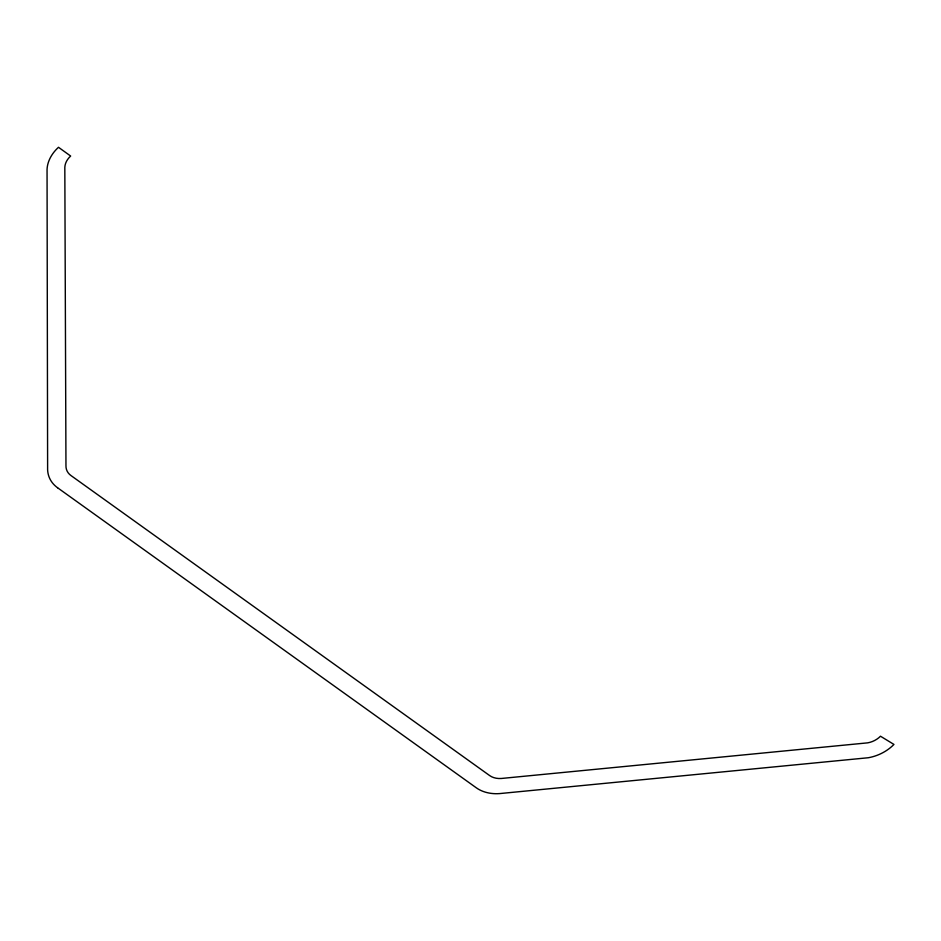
<?xml version="1.0" encoding="UTF-8"?>
<svg xmlns="http://www.w3.org/2000/svg" width="941" height="941" viewBox="0 0 941 941"><rect width="100%" height="100%" fill="white"/><g stroke="black" fill="none" stroke-linecap="round" stroke-linejoin="round"><path stroke-width="1.41" d="M57.566 487.756L476.287 787.793A37.793 28.995 -21.7 0 0 501.894 793.369L868.308 757.74A37.875 29.053 -21.7 0 0 893.95 744.437L880.482 736.215A18.902 14.503 -21.7 0 1 867.696 742.849L501.282 778.478A18.902 14.503 -21.7 0 1 489.673 775.584L70.951 475.534A18.902 14.503 -21.7 0 1 65.964 465.607L64.823 167.31A18.902 14.503 -21.7 0 1 70.646 156.041L58.495 147.29A37.205 28.548 -21.7 0 0 47.05 169.486L47.615 467.865A37.793 28.995 -21.7 0 0 57.554 487.744"/></g></svg>
